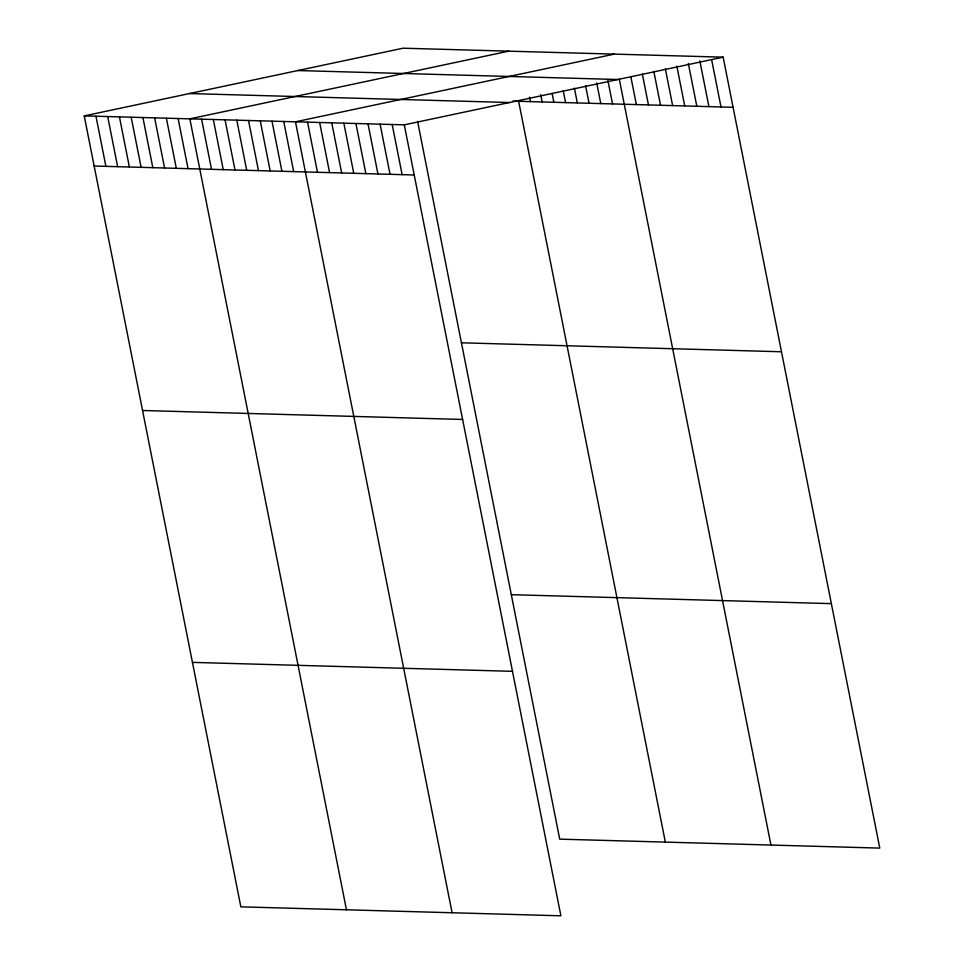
<?xml version="1.0" encoding="UTF-8"?>
<svg xmlns="http://www.w3.org/2000/svg" width="964" height="964" viewBox="0 0 964 964"><rect width="100%" height="100%" fill="white"/><g stroke="black" fill="none" stroke-linecap="round" stroke-linejoin="round"><path stroke-width="1.45" d="M84.23 115.897L404.29 124.85L560.891 915.8L240.843 906.835L84.23 115.897L403.109 48.2L723.157 57.165L879.771 848.103L559.71 839.15L417.581 121.344M508.727 51.152L189.848 118.849L346.462 909.799M614.333 54.117L295.466 121.813L452.08 912.751M404.29 124.85L723.157 57.165M297.876 70.541L617.924 79.506M512.776 101.124L733.086 107.293M189.462 93.556L509.51 102.521M94.159 166.025L414.207 174.99M461.431 342.798L781.491 351.764M142.564 410.495L462.612 419.461M511.306 594.68L831.366 603.633M192.439 662.376L512.487 671.33M711.649 59.768L720.988 106.956M699.852 60.913L708.901 106.618M688.344 63.516L696.815 106.281M676.836 66.13L684.717 105.944M665.329 68.733L672.631 105.606M653.821 71.348L660.533 105.257M642.313 73.963L648.447 104.919M630.805 76.566L636.361 104.582M619.298 79.181L770.947 845.054M607.862 80.325L612.526 103.919M596.704 82.952L600.789 103.594M585.558 85.567L589.064 103.256M574.399 88.182L577.328 102.931M563.253 90.809L565.591 102.606M552.107 93.424L553.854 102.28M540.659 94.568L542.117 101.943M529.513 97.195L530.381 101.618M518.644 101.292L665.329 842.102M392.191 124.513L402.121 174.653M380.105 124.175L390.034 174.315M368.007 123.838L377.936 173.978M355.921 123.5L365.85 173.628M343.835 123.163L353.752 173.291M331.737 122.826L341.666 172.954M319.65 122.488L329.58 172.616M307.552 122.151L317.481 172.279M283.729 121.476L293.659 171.616M271.993 121.151L281.922 171.279M260.256 120.825L270.185 170.953M248.531 120.5L258.448 170.628M236.795 120.163L246.712 170.303M225.058 119.837L234.987 169.965M213.321 119.512L223.25 169.64M201.584 119.175L211.514 169.315M178.111 118.524L188.04 168.652M166.374 118.198L176.304 168.326M154.65 117.861L164.567 168.001M142.913 117.536L152.83 167.664M131.176 117.21L141.106 167.338M119.44 116.885L129.369 167.013M107.703 116.548L117.632 166.688M95.966 116.222L105.895 166.35"/></g></svg>
